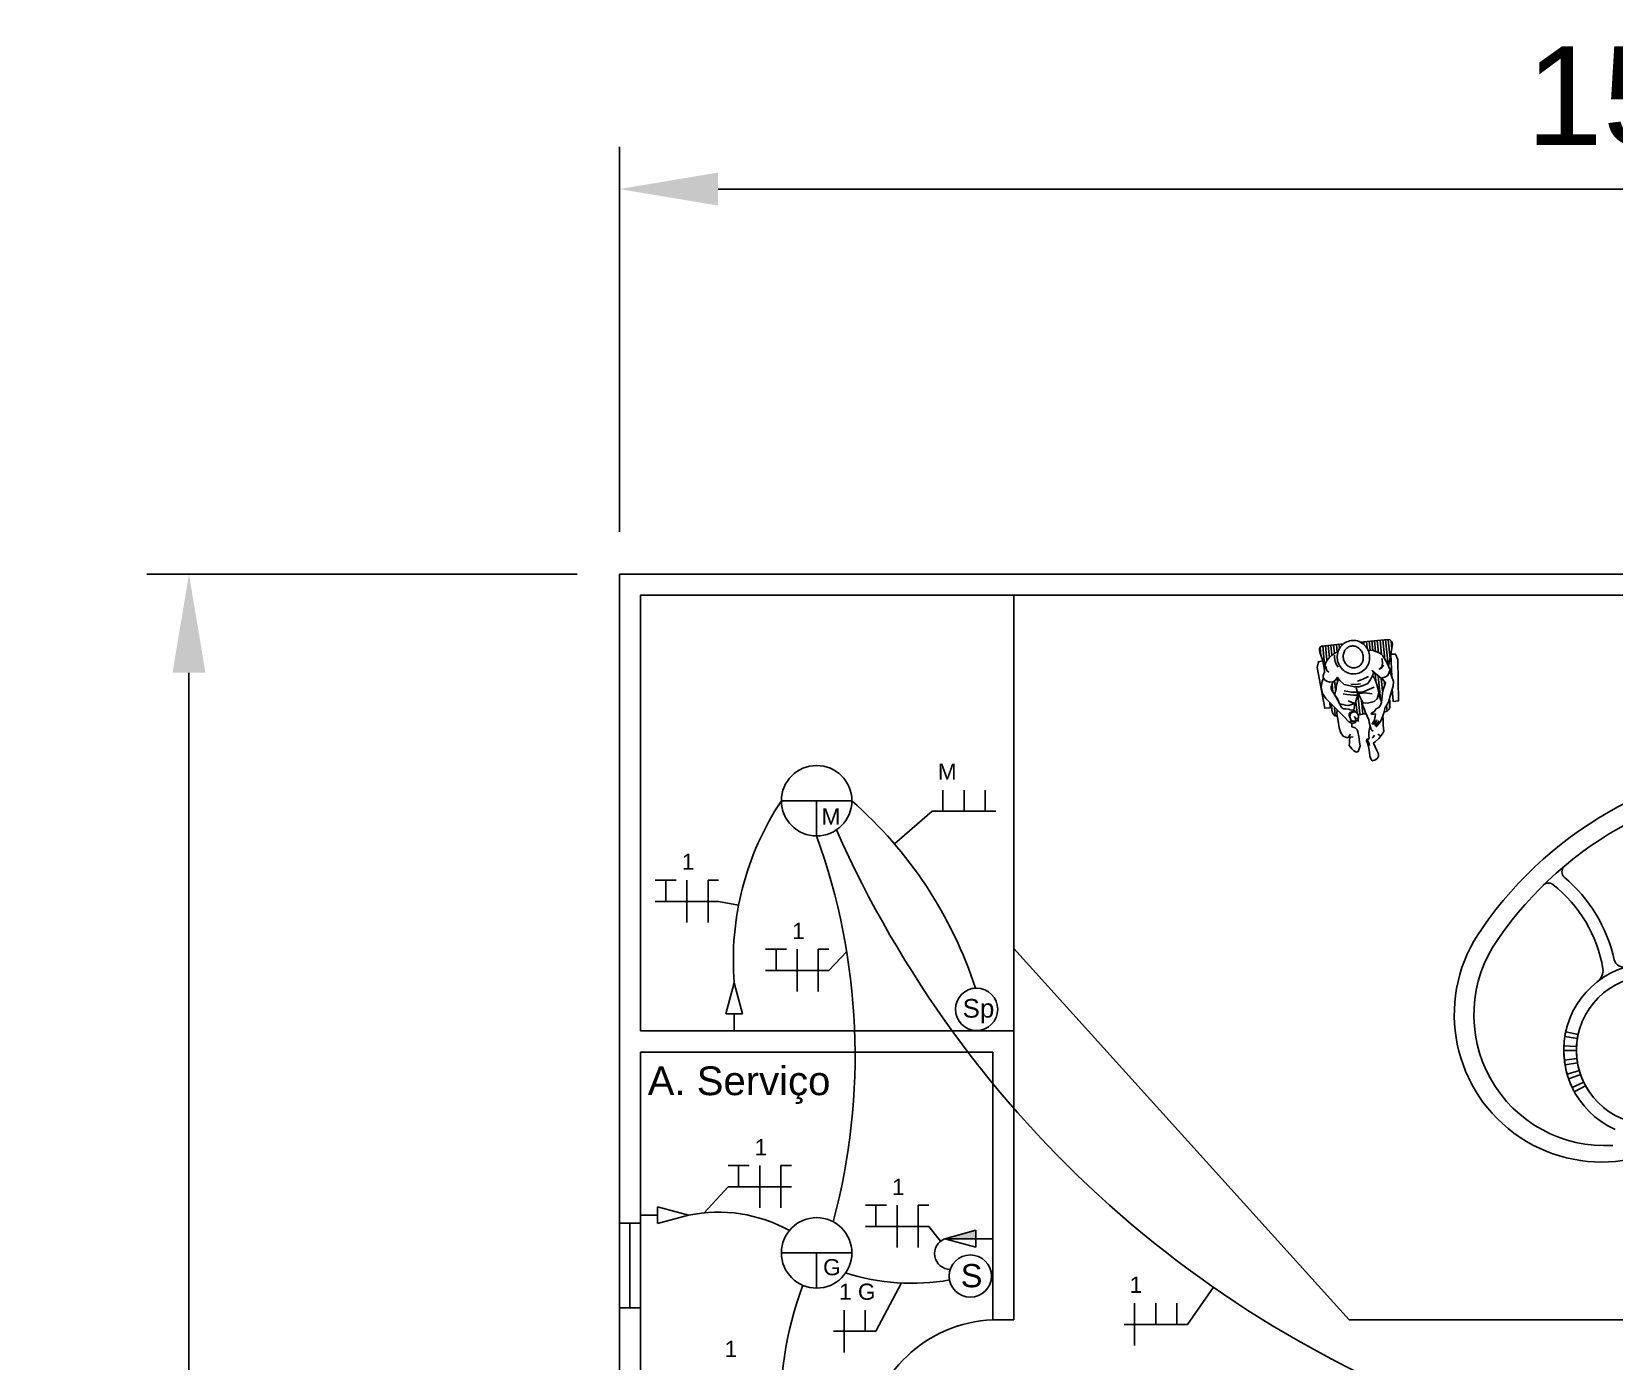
# Model space of a CAD drawing. Header units: millimetres. Extents: x 2979.6 to 3002.1, y 1616.9 to 1649.8.
# Drawn here: x 2979.55 to 2990.79, y 1640.32 to 1649.76 of the extents above; entities that cross this region are included whole.
import ezdxf

# ---------------------------------------------------------------- set-up
doc = ezdxf.new("R2010")
doc.units = ezdxf.units.MM
for name, color, linetype in [('Civil', 7, 'Continuous'), ('Cotas', 1, 'Continuous'), ('Elétrico', 2, 'Continuous'), ('Fiação', 5, 'Continuous'), ('Objetos', 7, 'Continuous')]:
    doc.layers.add(name, color=color, linetype=linetype)
doc.styles.get("Standard").update_dxf_attribs({"font": 'arial.ttf'})
doc.dimstyles.new('ISO-25', dxfattribs={"dimtxt": 0.7, "dimasz": 0.7, "dimexe": 0.3, "dimexo": 0.3, "dimgap": 0.3, "dimtad": 1, "dimtxsty": 'Standard', "dimcen": 0.7, "dimclrd": 256, "dimclre": 256, "dimadec": 0, "dimazin": 0, "dimtfac": 1, "dimtmove": 0, "dimatfit": 3, "dimfxl": 1, "dimlwd": -1, "dimlwe": -1, "dimarcsym": 0})

# ---------------------------------------------------------------- blocks, each defined once
blk = doc.blocks.new('HUV1')
for p, q in [((-0.193, 0.655), (0.046, 0.655)), ((-0.193, 0.63), (-0.014, 0.63)), ((-0.193, 0.604), (-0.057, 0.604)), ((-0.191, 0.68), (-0.014, 0.68)), ((-0.174, 0.706), (-0.102, 0.706)), ((0.201, 0.604), (0.219, 0.604)), ((0.376, 0.63), (0.385, 0.63)), ((0.412, 0.63), (0.431, 0.63)), ((0.417, 0.604), (0.465, 0.604)), ((-0.193, 0.579), (-0.078, 0.579)), ((-0.193, 0.553), (-0.091, 0.553)), ((-0.193, 0.528), (-0.104, 0.528)), ((-0.193, 0.503), (-0.109, 0.503)), ((-0.193, 0.477), (-0.13, 0.477)), ((-0.193, 0.452), (-0.167, 0.452)), ((0.109, 0.528), (0.178, 0.528)), ((0.136, 0.553), (0.348, 0.553)), ((0.16, 0.579), (0.276, 0.579)), ((-0.193, 0.426), (-0.189, 0.426)), ((0.292, 0.35), (0.468, 0.35)), ((0.346, 0.376), (0.469, 0.376)), ((0.355, 0.325), (0.454, 0.325)), ((0.461, 0.401), (0.47, 0.401)), ((-0.193, 0.249), (-0.181, 0.249)), ((-0.193, 0.223), (-0.154, 0.223)), ((-0.193, 0.198), (-0.122, 0.198)), ((-0.193, 0.172), (-0.111, 0.172)), ((-0.193, 0.147), (-0.099, 0.147)), ((0.118, 0.172), (0.14, 0.172)), ((0.138, 0.147), (0.22, 0.147)), ((-0.193, 0.122), (-0.081, 0.122)), ((-0.193, 0.096), (-0.057, 0.096)), ((-0.193, 0.071), (-0.018, 0.071)), ((-0.185, 0.045), (-0.105, 0.045)), ((0.091, 0.045), (0.101, 0.045)), ((0.177, 0.122), (0.236, 0.122)), ((0.387, 0.122), (0.459, 0.122))]:
    blk.add_line(p, q)
for points in [[(0.269, 0.671), (0.384, 0.667), (0.384, 0.718), (0.001, 0.75), (-0.05, 0.734), (-0.054, 0.692), (0.157, 0.678)], [(0.056, 0.659), (-0.054, 0.692), (-0.14, 0.716), (-0.161, 0.714), (-0.173, 0.706), (-0.187, 0.695), (-0.193, 0.673), (-0.193, 0.421)], [(-0.11, 0.485), (-0.107, 0.521), (-0.088, 0.56), (-0.073, 0.589), (-0.046, 0.614), (0.02, 0.645), (0.054, 0.658), (0.09, 0.669), (0.111, 0.66), (0.14, 0.644), (0.153, 0.615), (0.158, 0.578), (0.081, 0.503), (0.094, 0.519), (0.114, 0.509), (0.162, 0.481), (0.195, 0.451), (0.21, 0.406), (0.219, 0.367), (0.214, 0.325), (0.196, 0.274), (0.181, 0.232), (0.142, 0.196), (0.119, 0.181), (0.109, 0.177), (0.136, 0.154), (0.147, 0.131), (0.148, 0.103), (0.134, 0.074), (0.117, 0.057), (0.099, 0.044), (0.08, 0.048), (0.049, 0.062), (0.01, 0.067), (-0.027, 0.079), (-0.055, 0.094), (-0.078, 0.118), (-0.097, 0.142), (-0.108, 0.167), (-0.119, 0.189), (-0.126, 0.207)], [(-0.021, 0.604), (0.013, 0.608), (0.048, 0.601), (0.073, 0.57), (0.067, 0.589), (0.051, 0.606), (0.037, 0.612)], [(0.105, 0.663), (0.126, 0.672), (0.155, 0.678), (0.202, 0.69), (0.244, 0.683), (0.28, 0.666), (0.333, 0.646), (0.385, 0.626), (0.434, 0.59), (0.479, 0.573), (0.517, 0.557), (0.536, 0.545), (0.557, 0.532), (0.572, 0.52), (0.586, 0.505), (0.601, 0.489), (0.588, 0.498), (0.567, 0.511), (0.552, 0.514), (0.566, 0.508), (0.577, 0.494), (0.59, 0.48), (0.579, 0.484), (0.562, 0.49), (0.54, 0.499), (0.56, 0.479), (0.575, 0.465), (0.57, 0.455), (0.544, 0.475), (0.505, 0.49), (0.482, 0.494), (0.482, 0.479), (0.483, 0.468), (0.48, 0.458), (0.475, 0.454), (0.466, 0.468), (0.458, 0.486), (0.449, 0.493), (0.437, 0.506), (0.427, 0.531), (0.408, 0.548), (0.382, 0.559), (0.359, 0.565), (0.296, 0.579), (0.259, 0.59), (0.231, 0.603), (0.207, 0.615), (0.157, 0.584)], [(0.354, 0.638), (0.377, 0.638), (0.396, 0.637), (0.412, 0.636), (0.424, 0.634), (0.433, 0.632), (0.44, 0.63), (0.446, 0.628), (0.45, 0.625), (0.454, 0.621), (0.458, 0.618), (0.46, 0.614), (0.463, 0.61), (0.465, 0.607), (0.467, 0.603), (0.468, 0.599), (0.47, 0.596), (0.471, 0.592), (0.472, 0.588), (0.472, 0.583), (0.473, 0.575), (0.473, 0.575)], [(0.127, 0.502), (0.159, 0.519), (0.214, 0.535), (0.259, 0.54), (0.29, 0.545), (0.346, 0.522), (0.367, 0.492), (0.376, 0.429), (0.368, 0.388), (0.288, 0.359), (0.289, 0.35), (0.316, 0.336), (0.36, 0.32), (0.369, 0.302), (0.379, 0.257), (0.374, 0.223), (0.367, 0.203), (0.357, 0.172), (0.306, 0.157), (0.284, 0.146), (0.267, 0.135), (0.219, 0.155), (0.191, 0.156), (0.126, 0.185)], [(0.13, 0.465), (0.154, 0.403), (0.165, 0.358)], [(0.236, 0.506), (0.25, 0.463), (0.269, 0.394), (0.264, 0.348), (0.259, 0.293), (0.24, 0.228)], [(0.294, 0.481), (0.278, 0.418), (0.279, 0.365), (0.283, 0.348)], [(0.301, 0.54), (0.381, 0.56)], [(0.507, 0.561), (0.551, 0.559), (0.593, 0.554), (0.621, 0.554), (0.65, 0.554), (0.672, 0.541), (0.691, 0.524), (0.712, 0.502), (0.74, 0.464), (0.749, 0.45), (0.822, 0.472), (0.854, 0.486), (0.874, 0.482), (0.892, 0.47), (0.906, 0.452), (0.913, 0.421), (0.897, 0.411), (0.868, 0.404), (0.83, 0.402), (0.777, 0.398), (0.743, 0.392), (0.721, 0.387), (0.706, 0.392), (0.705, 0.404), (0.702, 0.413), (0.679, 0.412), (0.651, 0.415), (0.612, 0.426), (0.589, 0.435), (0.556, 0.429), (0.53, 0.427), (0.497, 0.415), (0.453, 0.401), (0.431, 0.398), (0.387, 0.384), (0.368, 0.388)], [(0.593, 0.437), (0.621, 0.44), (0.63, 0.445), (0.64, 0.456)], [(0.685, 0.518), (0.684, 0.513), (0.679, 0.504), (0.671, 0.497)], [(0.678, 0.466), (0.691, 0.455), (0.7, 0.442)], [(0.192, 0.112), (0.213, 0.108), (0.287, 0.146), (0.348, 0.169), (0.392, 0.188), (0.406, 0.205), (0.408, 0.223), (0.413, 0.252), (0.422, 0.264), (0.426, 0.285), (0.429, 0.303), (0.435, 0.308), (0.443, 0.297), (0.441, 0.279), (0.447, 0.263), (0.457, 0.25), (0.473, 0.25), (0.494, 0.257), (0.517, 0.26), (0.526, 0.26), (0.532, 0.279), (0.531, 0.294), (0.535, 0.303), (0.543, 0.301), (0.549, 0.269), (0.532, 0.24), (0.474, 0.198), (0.423, 0.157), (0.361, 0.107), (0.294, 0.052), (0.245, 0.026), (0.187, 0.019), (0.133, 0.033), (0.104, 0.048)], [(0.19, 0.383), (0.193, 0.339), (0.184, 0.293)], [(0.223, 0.34), (0.264, 0.348), (0.288, 0.347)], [(0.267, 0.216), (0.277, 0.249), (0.291, 0.31), (0.292, 0.34)], [(0.365, 0.312), (0.356, 0.29), (0.338, 0.254)], [(0.429, 0.299), (0.365, 0.312)], [(0.473, 0.408), (0.473, 0.399), (0.473, 0.358), (0.473, 0.333)], [(0.486, 0.294), (0.507, 0.31)], [(0.528, 0.326), (0.536, 0.333)], [(0.674, 0.24), (0.69, 0.231), (0.726, 0.226), (0.75, 0.221), (0.783, 0.242), (0.802, 0.261), (0.816, 0.284), (0.814, 0.299), (0.789, 0.312), (0.761, 0.322), (0.73, 0.321), (0.698, 0.321), (0.675, 0.318), (0.632, 0.314), (0.613, 0.309), (0.593, 0.294), (0.584, 0.276), (0.581, 0.264), (0.561, 0.267), (0.549, 0.269)], [(0.71, 0.403), (0.722, 0.399), (0.735, 0.402), (0.753, 0.407), (0.767, 0.41)], [(-0.193, 0.265), (-0.193, 0.059), (-0.185, 0.045), (-0.171, 0.038), (-0.152, 0.038), (-0.12, 0.042), (-0.055, 0.058), (-0.01, 0.074)], [(-0.098, 0.171), (-0.071, 0.167), (-0.039, 0.17), (-0.012, 0.179), (0.016, 0.194)], [(0.408, 0.145), (0.444, 0.139), (0.515, 0.144), (0.578, 0.146), (0.626, 0.157), (0.657, 0.174), (0.672, 0.201), (0.674, 0.216), (0.674, 0.268)], [(0.646, 0.244), (0.663, 0.231), (0.671, 0.226)], [(0.335, 0.085), (0.383, 0.083), (0.383, 0.031), (0, 0), (-0.051, 0.017), (-0.055, 0.058), (0.031, 0.064)], [(-0.002, 0.08), (0.027, 0.084), (0.041, 0.088), (0.054, 0.103)], [(0.192, 0.112), (0.145, 0.135)], [(0.467, 0.141), (0.466, 0.134), (0.464, 0.126), (0.462, 0.12), (0.46, 0.115), (0.457, 0.112), (0.453, 0.109), (0.449, 0.107), (0.445, 0.104), (0.44, 0.102), (0.435, 0.1), (0.43, 0.098), (0.424, 0.097), (0.418, 0.096), (0.412, 0.096), (0.406, 0.095), (0.399, 0.096), (0.391, 0.096), (0.382, 0.096), (0.373, 0.097), (0.362, 0.098), (0.351, 0.099)]]:
    blk.add_lwpolyline(points)
for points in [[(-0.215, 0.338, 0.101727), (-0.202, 0.282, 0.099773), (-0.167, 0.234, 0.097129), (-0.115, 0.203, 0.095339), (-0.055, 0.193, 0.095339), (0.004, 0.207, 0.097129), (0.053, 0.241, 0.099773), (0.085, 0.291, 0.101727), (0.095, 0.348, 0.101727), (0.082, 0.405, 0.099773), (0.046, 0.453, 0.097129), (-0.005, 0.484, 0.095339), (-0.065, 0.493, 0.095339), (-0.124, 0.48, 0.097129), (-0.173, 0.446, 0.099773), (-0.206, 0.396, 0.101727)], [(-0.164, 0.325, 0.108144), (-0.151, 0.292, 0.101979), (-0.124, 0.266, 0.094322), (-0.088, 0.252, 0.08954), (-0.048, 0.251, 0.08954), (-0.01, 0.264, 0.094322), (0.019, 0.289, 0.101979), (0.036, 0.323, 0.108144), (0.038, 0.359, 0.108144), (0.025, 0.392, 0.101979), (-0.002, 0.418, 0.094322), (-0.038, 0.432, 0.08954), (-0.078, 0.433, 0.08954), (-0.116, 0.419, 0.094322), (-0.145, 0.394, 0.101979), (-0.162, 0.361, 0.108144)], [(0.508, 0.309, 0.113053), (0.511, 0.307, 0.103378), (0.516, 0.306, 0.09211), (0.521, 0.307, 0.085468), (0.525, 0.31, 0.085468), (0.528, 0.313, 0.09211), (0.53, 0.318, 0.103378), (0.529, 0.323, 0.113053), (0.527, 0.326, 0.113053), (0.524, 0.329, 0.103378), (0.52, 0.33, 0.09211), (0.515, 0.329, 0.085468), (0.511, 0.326, 0.085468), (0.507, 0.322, 0.09211), (0.506, 0.318, 0.103378), (0.506, 0.313, 0.113053)]]:
    blk.add_lwpolyline(points, format="xyb", close=True)
for points in [[(0.513, 0.328, 0.06123), (0.503, 0.333, 0.090632), (0.486, 0.335, 0.090632), (0.469, 0.332, 0.094881), (0.456, 0.323, 0.101581), (0.446, 0.31, 0.106886), (0.443, 0.295, 0.106886)], [(0.443, 0.295, 0.106886), (0.447, 0.279, 0.101581), (0.457, 0.266, 0.094881), (0.471, 0.258, 0.090632), (0.488, 0.255, 0.090632), (0.505, 0.259, 0.094881), (0.519, 0.268, 0.101581), (0.528, 0.281, 0.106886), (0.531, 0.296, 0.106886), (0.527, 0.311, 0.003968), (0.527, 0.312, 0.094881)]]:
    blk.add_lwpolyline(points, format="xyb")
blk = doc.blocks.new('*D13')
at = {"layer": 'Cotas', "transparency": 16777216}
for p, q in [((2983.725, 1646.208), (2983.725, 1648.94)), ((2998.725, 1646.208), (2998.725, 1648.94)), ((2998.025, 1648.64), (2984.425, 1648.64))]:
    blk.add_line(p, q, dxfattribs=at)
for points in [[(2984.425, 1648.757), (2984.425, 1648.523), (2983.725, 1648.64)], [(2998.025, 1648.757), (2998.025, 1648.523), (2998.725, 1648.64)]]:
    blk.add_solid(points, dxfattribs=at)
at = {"layer": 'Defpoints', "color": 0, "transparency": 16777216}
for p in [(2983.725, 1648.64), (2983.725, 1645.908), (2998.725, 1645.908)]:
    blk.add_point(p, dxfattribs=at)
at = {"layer": 'Cotas', "color": 0, "transparency": 16777216, "insert": (2990.705, 1649.297), "char_height": 0.7, "attachment_point": 5}
blk.add_mtext('15', dxfattribs=at)
blk = doc.blocks.new('*D14')
at = {"layer": 'Cotas', "transparency": 16777216}
for p, q in [((2983.425, 1645.908), (2980.37, 1645.908)), ((2980.67, 1645.208), (2980.67, 1621.608)), ((2983.425, 1620.908), (2980.37, 1620.908))]:
    blk.add_line(p, q, dxfattribs=at)
for points in [[(2980.553, 1645.208), (2980.787, 1645.208), (2980.67, 1645.908)], [(2980.553, 1621.608), (2980.787, 1621.608), (2980.67, 1620.908)]]:
    blk.add_solid(points, dxfattribs=at)
at = {"layer": 'Defpoints', "color": 0, "transparency": 16777216}
for p in [(2983.725, 1645.908), (2980.67, 1620.908), (2983.725, 1620.908)]:
    blk.add_point(p, dxfattribs=at)
at = {"layer": 'Cotas', "color": 0, "transparency": 16777216, "insert": (2980.013, 1633.408), "char_height": 0.7, "attachment_point": 5, "rotation": 90}
blk.add_mtext('25', dxfattribs=at)

msp = doc.modelspace()

# ---------------------------------------------------------------- hatches: boundary and pattern name
at = {"layer": 'Elétrico'}
h = msp.add_hatch(color=256, dxfattribs=at)
h.dxf.hatch_style = 1
h.paths.add_polyline_path([(2991.305, 1628.568), (2991.084, 1628.508), (2991.305, 1628.508)])
h.paths.add_polyline_path([(2986.255, 1641.252), (2986.034, 1641.192), (2986.255, 1641.192)])

# ---------------------------------------------------------------- linework, layer by layer
at = {"layer": 'Civil'}
for p, q in [((2998.725, 1645.908), (2983.725, 1645.908)), ((2983.725, 1645.908), (2983.725, 1623.217)), ((2998.575, 1645.758), (2983.875, 1645.758)), ((2983.875, 1642.667), (2983.875, 1645.758)), ((2986.525, 1642.667), (2986.525, 1645.758)), ((2988.906, 1640.617), (2986.525, 1643.251)), ((2986.525, 1642.667), (2983.875, 1642.667)), ((2986.525, 1642.667), (2986.525, 1640.617)), ((2986.375, 1642.517), (2983.875, 1642.517)), ((2983.875, 1639.667), (2983.875, 1642.517)), ((2986.375, 1642.517), (2986.375, 1640.617)), ((2983.875, 1641.303), (2983.725, 1641.303)), ((2983.8, 1640.703), (2983.8, 1641.303)), ((2983.725, 1640.703), (2983.875, 1640.703)), ((2986.375, 1640.617), (2986.375, 1640.617)), ((2986.375, 1640.617), (2986.525, 1640.617)), ((2988.906, 1640.617), (2998.575, 1640.617))]:
    msp.add_line(p, q, dxfattribs=at)
msp.add_arc((2986.416, 1639.672), 0.946, 92.4842, 174.2427, dxfattribs=at)
at = {"layer": 'Elétrico'}
for p, q in [((2985.375, 1644.3), (2984.875, 1644.3)), ((2985.125, 1644.3), (2985.125, 1644.05)), ((2984.54, 1643.008), (2984.481, 1642.787)), ((2984.6, 1642.787), (2984.54, 1643.008)), ((2984.54, 1642.787), (2984.54, 1642.667)), ((2983.995, 1641.359), (2983.875, 1641.359)), ((2984.216, 1641.359), (2983.995, 1641.419)), ((2983.995, 1641.3), (2984.216, 1641.359)), ((2986.255, 1641.252), (2986.034, 1641.192)), ((2986.034, 1641.192), (2986.255, 1641.132)), ((2986.255, 1641.192), (2986.034, 1641.192)), ((2986.255, 1641.192), (2986.375, 1641.192)), ((2985.375, 1641.092), (2984.875, 1641.092)), ((2985.125, 1641.092), (2985.125, 1640.842))]:
    msp.add_line(p, q, dxfattribs=at)
for points in [[(2984.6, 1642.787), (2984.481, 1642.787)], [(2983.995, 1641.3), (2983.995, 1641.419)], [(2986.255, 1641.252), (2986.255, 1641.132)]]:
    msp.add_lwpolyline(points, dxfattribs=at)
for centre, radius in [((2985.125, 1644.3), 0.25), ((2986.26, 1642.82), 0.15), ((2985.125, 1641.092), 0.25), ((2986.216, 1640.927), 0.15)]:
    msp.add_circle(centre, radius, dxfattribs=at)
for centre, radius, start, end in [((2986.567, 1643.172), 2.033, 146.3131, 184.633), ((2983.386, 1642.031), 3.017, 18.1243, 48.7505), ((2980.832, 1642.493), 4.566, 345.0152, 19.9373), ((2992.4, 1647.248), 7.8, 203.8544, 252.5848), ((2984.428, 1640.346), 1.035, 60.8569, 101.7879), ((2986.074, 1641.087), 0.112, 111.1301, 269.8425), ((2985.803, 1642.449), 1.572, 252.5193, 279.7345), ((2987.438, 1639.967), 2.572, 159.6311, 205.9408)]:
    msp.add_arc(centre, radius, start, end, dxfattribs=at)
at = {"layer": 'Fiação'}
for p, q in [((2986.021, 1644.226), (2986.021, 1644.376)), ((2986.171, 1644.226), (2986.171, 1644.376)), ((2986.321, 1644.226), (2986.321, 1644.376)), ((2985.946, 1644.226), (2985.677, 1643.995)), ((2985.946, 1644.226), (2986.096, 1644.226)), ((2986.096, 1644.226), (2986.246, 1644.226)), ((2986.246, 1644.226), (2986.396, 1644.226)), ((2984.054, 1643.736), (2983.979, 1643.736)), ((2984.054, 1643.586), (2984.054, 1643.736)), ((2984.054, 1643.736), (2984.129, 1643.736)), ((2984.204, 1643.586), (2984.204, 1643.736)), ((2984.354, 1643.586), (2984.354, 1643.736)), ((2984.354, 1643.736), (2984.429, 1643.736)), ((2983.979, 1643.586), (2984.129, 1643.586)), ((2984.129, 1643.586), (2984.279, 1643.586)), ((2984.204, 1643.436), (2984.204, 1643.586)), ((2984.279, 1643.586), (2984.429, 1643.586)), ((2984.354, 1643.436), (2984.354, 1643.586)), ((2984.429, 1643.586), (2984.571, 1643.559)), ((2984.837, 1643.246), (2984.762, 1643.246)), ((2984.837, 1643.096), (2984.837, 1643.246)), ((2984.837, 1643.246), (2984.912, 1643.246)), ((2984.987, 1643.096), (2984.987, 1643.246)), ((2985.137, 1643.096), (2985.137, 1643.246)), ((2985.137, 1643.246), (2985.212, 1643.246)), ((2985.212, 1643.096), (2985.339, 1643.23)), ((2984.762, 1643.096), (2984.912, 1643.096)), ((2984.912, 1643.096), (2985.062, 1643.096)), ((2984.987, 1642.946), (2984.987, 1643.096)), ((2985.062, 1643.096), (2985.212, 1643.096)), ((2985.137, 1642.946), (2985.137, 1643.096)), ((2984.571, 1641.711), (2984.496, 1641.711)), ((2984.571, 1641.561), (2984.571, 1641.711)), ((2984.571, 1641.711), (2984.646, 1641.711)), ((2984.721, 1641.561), (2984.721, 1641.711)), ((2984.871, 1641.561), (2984.871, 1641.711)), ((2984.871, 1641.711), (2984.946, 1641.711)), ((2984.496, 1641.561), (2984.327, 1641.376)), ((2984.496, 1641.561), (2984.646, 1641.561)), ((2984.646, 1641.561), (2984.796, 1641.561)), ((2984.721, 1641.411), (2984.721, 1641.561)), ((2984.796, 1641.561), (2984.946, 1641.561)), ((2984.871, 1641.411), (2984.871, 1641.561)), ((2985.546, 1641.43), (2985.471, 1641.43)), ((2985.546, 1641.28), (2985.546, 1641.43)), ((2985.546, 1641.43), (2985.621, 1641.43)), ((2985.696, 1641.28), (2985.696, 1641.43)), ((2985.846, 1641.28), (2985.846, 1641.43)), ((2985.846, 1641.43), (2985.921, 1641.43)), ((2985.471, 1641.28), (2985.621, 1641.28)), ((2985.621, 1641.28), (2985.771, 1641.28)), ((2985.696, 1641.13), (2985.696, 1641.28)), ((2985.771, 1641.28), (2985.921, 1641.28)), ((2985.846, 1641.13), (2985.846, 1641.28)), ((2985.921, 1641.28), (2986.004, 1641.175)), ((2985.545, 1640.536), (2985.728, 1640.879)), ((2987.757, 1640.584), (2987.941, 1640.848)), ((2985.32, 1640.536), (2985.32, 1640.686)), ((2985.47, 1640.536), (2985.47, 1640.686)), ((2987.382, 1640.584), (2987.382, 1640.734)), ((2987.532, 1640.584), (2987.532, 1640.734)), ((2987.682, 1640.584), (2987.682, 1640.734)), ((2987.307, 1640.584), (2987.457, 1640.584)), ((2987.382, 1640.434), (2987.382, 1640.584)), ((2987.457, 1640.584), (2987.607, 1640.584)), ((2987.607, 1640.584), (2987.757, 1640.584)), ((2985.245, 1640.536), (2985.395, 1640.536)), ((2985.32, 1640.386), (2985.32, 1640.536)), ((2985.395, 1640.536), (2985.545, 1640.536))]:
    msp.add_line(p, q, dxfattribs=at)
at = {"layer": 'Objetos', "color": 0}
for p, q in [((2990.436, 1642.628), (2990.525, 1642.614)), ((2990.442, 1642.661), (2990.53, 1642.642)), ((2990.428, 1642.527), (2990.518, 1642.527)), ((2990.429, 1642.561), (2990.519, 1642.556)), ((2990.432, 1642.459), (2990.522, 1642.47)), ((2990.437, 1642.426), (2990.526, 1642.441)), ((2990.452, 1642.36), (2990.539, 1642.385)), ((2990.462, 1642.327), (2990.548, 1642.357)), ((2990.488, 1642.265), (2990.57, 1642.304)), ((2990.503, 1642.235), (2990.583, 1642.278))]:
    msp.add_line(p, q, dxfattribs=at)
for points in [[(2991.538, 1642.162, -0.380033), (2992.132, 1642.287, 0.037351), (2992.373, 1642.204, 0.117864), (2993.615, 1642.206, 0.408321), (2994.27, 1643.407, 0.291488), (2992.932, 1644.519, 0.037415), (2992.075, 1644.585, 0.242452), (2989.848, 1643.393, 0.986671), (2991.529, 1642.149)], [(2994.141, 1643.365, 0.291807), (2992.913, 1644.385, 0.037439), (2992.076, 1644.45, 0.24247), (2989.959, 1643.315, 0.209904)], [(2990.875, 1643.123, -0.427366), (2990.786, 1643.172, 0.165766), (2990.431, 1643.757, -0.395555), (2990.43, 1643.834)], [(2990.667, 1643.018, 0.27141), (2990.706, 1643.108, 0.185502), (2990.351, 1643.706, 0.392607), (2990.28, 1643.698)], [(2989.959, 1643.315, 0.628964), (2990.776, 1641.855)]]:
    msp.add_lwpolyline(points, format="xyb", dxfattribs=at)
msp.add_circle((2991.044, 1642.53), 0.526, dxfattribs=at)
for radius, start, end in [(0.616, 0, 245.8252), (0.616, 170.8686, 177.1646), (0.616, 167.7206, 170.8686), (0.526, 170.8686, 177.1646), (0.526, 167.7206, 170.8686), (0.616, 177.1646, 180.3126), (0.616, 180.3126, 186.6085), (0.526, 177.1646, 180.3126), (0.526, 180.3126, 186.6085), (0.616, 186.6085, 189.7565), (0.616, 189.7565, 196.0525), (0.526, 186.6085, 189.7565), (0.526, 189.7565, 196.0525), (0.526, 196.0525, 199.2005), (0.616, 196.0525, 199.2005), (0.616, 199.2005, 205.4964), (0.616, 205.4964, 208.6444), (0.526, 199.2005, 205.4964), (0.526, 205.4964, 208.6444), (0.526, 208.6444, 214.9404)]:
    msp.add_arc((2991.044, 1642.53), radius, start, end, dxfattribs=at)

# ---------------------------------------------------------------- block references
at = {"layer": 'Objetos', "xscale": 0.7663353421954812, "yscale": 0.7663353421954812, "zscale": 0.7663353421954812, "rotation": 275.747855444994}
msp.add_blockref('HUV1', (2988.678, 1645.246), dxfattribs=at)

# ---------------------------------------------------------------- texts
at = {"layer": 'Civil'}
msp.add_text('A. Serviço', height=0.2037, dxfattribs=at).set_placement((2983.926, 1642.211))
at = {"layer": 'Elétrico', "attachment_point": 1}
for s, insert, char_height in [('Sp', (2986.161, 1642.893), 0.1319), ('S', (2986.148, 1641.013), 0.165)]:
    msp.add_mtext(s, dxfattribs=dict(at, insert=insert, char_height=char_height))
at = {"layer": 'Fiação', "char_height": 0.115, "width": 0.18243, "attachment_point": 1}
for s, insert in [('M', (2985.985, 1644.564)), ('M', (2985.16, 1644.245)), ('1', (2984.168, 1643.925)), ('1', (2984.951, 1643.434)), ('1', (2984.685, 1641.899)), ('1', (2985.66, 1641.618)), ('G', (2985.171, 1641.048)), ('1', (2987.346, 1640.923)), ('1', (2985.284, 1640.874)), ('G', (2985.418, 1640.874)), ('1', (2984.472, 1640.468))]:
    msp.add_mtext(s, dxfattribs=dict(at, insert=insert))

# ---------------------------------------------------------------- dimensions: what is measured, and where the dimension line sits
at = {"layer": 'Cotas'}
dim = msp.add_linear_dim(base=(2983.725, 1648.64), p1=(2998.725, 1645.908), p2=(2983.725, 1645.908), dimstyle='ISO-25', dxfattribs=at)
dim.commit()
dim.dimension.update_dxf_attribs({"geometry": '*D13', "text_midpoint": (2990.705, 1648.64), "dimtype": 160})
dim = msp.add_linear_dim(base=(2980.67, 1620.908), p1=(2983.725, 1645.908), p2=(2983.725, 1620.908), angle=90, dimstyle='ISO-25', dxfattribs=at)
dim.commit()
dim.dimension.update_dxf_attribs({"geometry": '*D14', "text_midpoint": (2980.67, 1633.408), "dimtype": 160})

doc.saveas('drawing.dxf')
